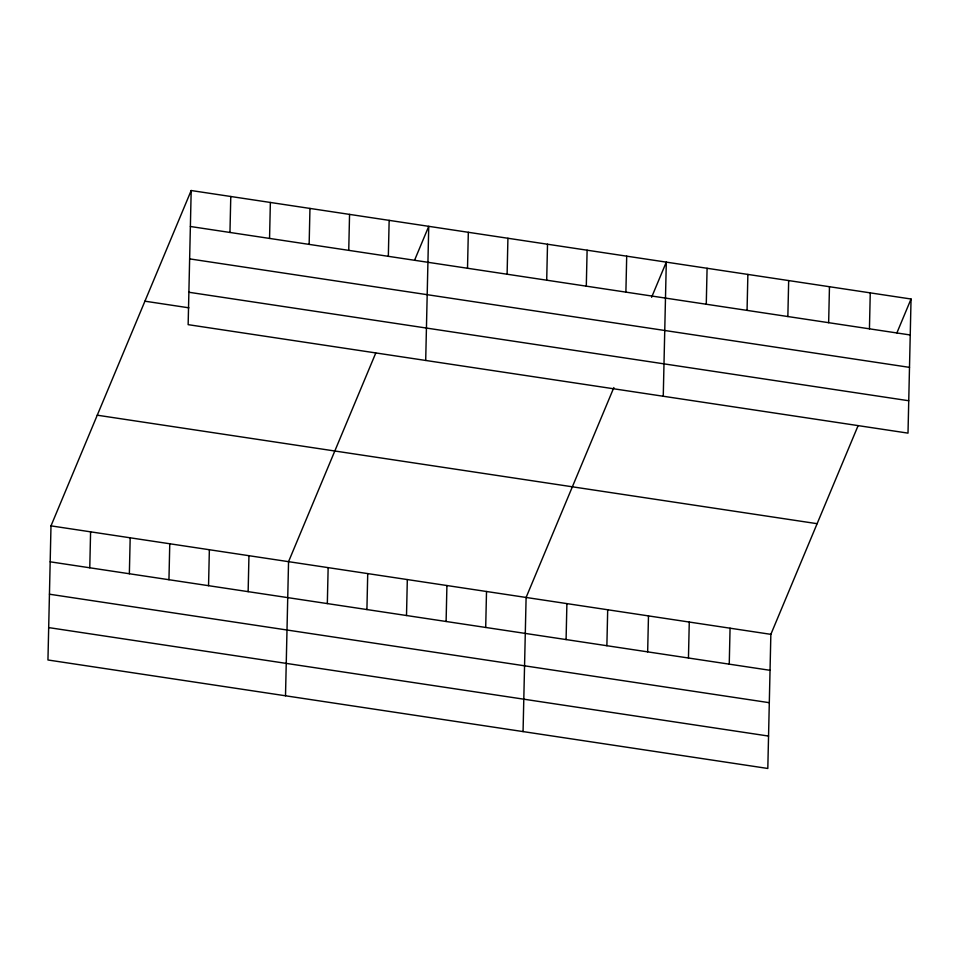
<?xml version="1.0" encoding="UTF-8"?>
<svg xmlns="http://www.w3.org/2000/svg" width="959" height="959" viewBox="0 0 959 959"><rect width="100%" height="100%" fill="white"/><g stroke="black" fill="none" stroke-linecap="round" stroke-linejoin="round"><path stroke-width="1.44" d="M191.189 190.529L188.144 324.657L908.005 433.132L911.05 299.016L191.189 190.529L50.995 525.868L47.95 659.984L767.811 768.471L770.856 634.343L858.053 425.772M89.774 567.788L90.59 531.825M129.357 573.758L130.184 537.795M168.952 579.716L169.767 543.765M208.547 585.685L209.362 549.723M229.956 232.462L230.783 196.499M248.141 591.655L248.956 555.693M269.551 238.419L270.366 202.469M285.506 695.778L288.551 561.662L375.748 353.092M309.146 244.389L309.961 208.427M327.331 603.583L328.146 567.632M348.74 250.359L349.555 214.396M366.913 609.552L367.729 573.59M388.335 256.329L389.15 220.366M406.508 615.522L407.323 579.56M425.7 360.452L428.745 226.336L414.588 260.177M446.103 621.48L446.918 585.529M467.512 268.256L468.328 232.294M485.698 627.45L486.513 591.499M507.107 274.226L507.922 238.264M523.063 731.585L526.107 597.457L613.868 387.544M546.702 280.184L547.517 244.233M566.086 639.569L566.901 603.607M586.297 286.154L587.112 250.203M606.879 645.719L607.694 609.756M625.891 292.123L626.706 256.161M647.661 651.856L648.476 615.906M663.256 396.259L666.301 262.131L651.605 297.278M688.454 658.006L689.269 622.055M706.268 304.243L707.083 268.28M729.248 664.155L730.063 628.193M747.061 310.38L747.876 274.43M787.854 316.53L788.67 280.579M828.648 322.68L829.463 286.717M869.441 328.829L870.257 292.867M896.905 332.869L911.05 299.016M190.373 226.492L910.235 334.979M189.63 258.882L909.504 367.369M188.875 292.255L908.736 400.742M144.917 301.186L188.911 307.827M97.255 415.199L817.116 523.686M50.995 525.868L770.856 634.343M50.18 561.818L770.041 670.305M49.448 594.208L769.31 702.695M48.681 627.594L768.555 736.068"/></g></svg>
